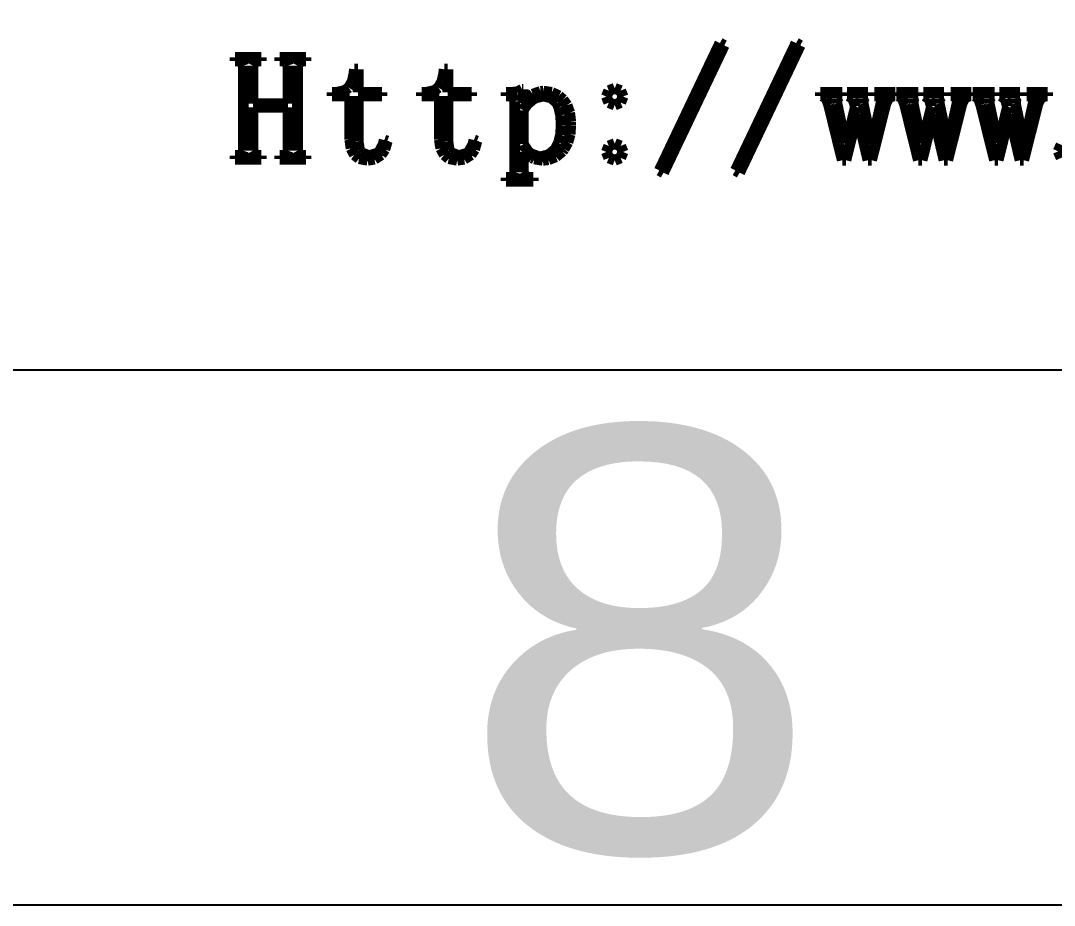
# Model space of a CAD drawing. Extents: x -61 to 349, y -42 to 245.
# Drawn here: x 313.39 to 323.05, y -42.19 to -33.93 of the extents above; entities that cross this region are included whole.
import ezdxf

# ---------------------------------------------------------------- set-up
doc = ezdxf.new("R2010")
doc.units = 0
doc.layers.add('BOARD_GEOMETRY_DIMENSION', color=2, linetype='CONTINUOUS')
doc.layers.add('BOARD_GEOMETRY_SILKSCREEN_TOP', color=1, linetype='CONTINUOUS')

msp = doc.modelspace()

# ---------------------------------------------------------------- linework, layer by layer
at = {"layer": 'BOARD_GEOMETRY_DIMENSION'}
msp.add_lwpolyline([(-61.1124, -42.1894), (-61.1124, 244.810534), (348.887542, 244.810534), (348.887542, -42.1894)], close=True, dxfattribs=at)
at = {"layer": 'BOARD_GEOMETRY_DIMENSION', "const_width": 0.1016}
for points in [[(319.9257, -34.139124), (319.360042, -35.32759)], [(319.398904, -35.349688), (319.965832, -34.160968)], [(319.965832, -34.160968), (319.9257, -34.139124)], [(320.6369, -34.139124), (320.070734, -35.32759)], [(320.109342, -35.349688), (320.675508, -34.160968)], [(320.675508, -34.160968), (320.6369, -34.139124)], [(315.397642, -34.305494), (315.397642, -34.27222)], [(315.397642, -34.27222), (315.641228, -34.27222)], [(315.41974, -34.305494), (315.397642, -34.305494)], [(315.464444, -34.317178), (315.41974, -34.305494)], [(315.474604, -34.350198), (315.464444, -34.317178)], [(315.58103, -34.317178), (315.564266, -34.350198)], [(315.619638, -34.305494), (315.58103, -34.317178)], [(315.641228, -34.305494), (315.619638, -34.305494)], [(315.641228, -34.27222), (315.641228, -34.305494)], [(315.814202, -34.305494), (315.814202, -34.27222)], [(315.814202, -34.27222), (316.058804, -34.27222)], [(315.836046, -34.305494), (315.814202, -34.305494)], [(315.88075, -34.317178), (315.836046, -34.305494)], [(315.892434, -34.350198), (315.88075, -34.317178)], [(315.997336, -34.317178), (315.980826, -34.350198)], [(316.035944, -34.305494), (315.997336, -34.317178)], [(316.058804, -34.305494), (316.035944, -34.305494)], [(316.058804, -34.27222), (316.058804, -34.305494)], [(315.474604, -35.14471), (315.474604, -34.350198)], [(315.564266, -34.350198), (315.564266, -34.70529)], [(315.892434, -34.70529), (315.892434, -34.350198)], [(315.980826, -34.350198), (315.980826, -35.14471)], [(316.507368, -34.427414), (316.512702, -34.383726)], [(316.512702, -34.383726), (316.54623, -34.383726)], [(316.54623, -34.383726), (316.54623, -34.59988)], [(317.345314, -34.427414), (317.350648, -34.383726)], [(317.350648, -34.383726), (317.383922, -34.383726)], [(317.383922, -34.383726), (317.383922, -34.59988)], [(316.45733, -34.55543), (316.492128, -34.497264)], [(316.492128, -34.497264), (316.507368, -34.427414)], [(317.29553, -34.55543), (317.32982, -34.497264)], [(317.32982, -34.497264), (317.345314, -34.427414)], [(316.302644, -34.59988), (316.346332, -34.59988)], [(316.302644, -34.633408), (316.302644, -34.59988)], [(316.346332, -34.59988), (316.421008, -34.582608)], [(316.421008, -34.582608), (316.45733, -34.55543)], [(316.54623, -34.59988), (316.768734, -34.59988)], [(316.768734, -34.59988), (316.768734, -34.633408)], [(317.13932, -34.633408), (317.13932, -34.59988)], [(317.13932, -34.59988), (317.184024, -34.59988)], [(317.184024, -34.59988), (317.2587, -34.582608)], [(317.2587, -34.582608), (317.29553, -34.55543)], [(317.383922, -34.59988), (317.605664, -34.59988)], [(317.605664, -34.59988), (317.605664, -34.633408)], [(317.927228, -34.59988), (317.977266, -34.59988)], [(317.927228, -34.633408), (317.927228, -34.59988)], [(317.977266, -34.59988), (318.032638, -34.595054)], [(318.032638, -34.595054), (318.077342, -34.572194)], [(318.077342, -34.572194), (318.088518, -34.572194)], [(318.088518, -34.572194), (318.088518, -34.70021)], [(318.177164, -34.616898), (318.250062, -34.59099)], [(318.250062, -34.59099), (318.27724, -34.588704)], [(318.27724, -34.588704), (318.355218, -34.59988)], [(318.355218, -34.59988), (318.421766, -34.632392)], [(318.86525, -34.638488), (318.88811, -34.583624)], [(318.88811, -34.583624), (318.943228, -34.56178)], [(318.943228, -34.56178), (318.998346, -34.583624)], [(318.998346, -34.583624), (319.021206, -34.638488)], [(320.86423, -34.633408), (320.86423, -34.59988)], [(320.86423, -34.59988), (321.0687, -34.59988)], [(321.0687, -34.59988), (321.0687, -34.633408)], [(321.113404, -34.633408), (321.113404, -34.59988)], [(321.113404, -34.59988), (321.30873, -34.59988)], [(321.30873, -34.59988), (321.30873, -34.633408)], [(321.368928, -34.59988), (321.563746, -34.59988)], [(321.368928, -34.633408), (321.368928, -34.59988)], [(321.563746, -34.59988), (321.563746, -34.633408)], [(321.574922, -34.633408), (321.574922, -34.59988)], [(321.574922, -34.59988), (321.7799, -34.59988)], [(321.7799, -34.59988), (321.7799, -34.633408)], [(321.824604, -34.633408), (321.824604, -34.59988)], [(321.824604, -34.59988), (322.019422, -34.59988)], [(322.019422, -34.59988), (322.019422, -34.633408)], [(322.07962, -34.633408), (322.07962, -34.59988)], [(322.07962, -34.59988), (322.274438, -34.59988)], [(322.274438, -34.59988), (322.274438, -34.633408)], [(322.285868, -34.633408), (322.285868, -34.59988)], [(322.285868, -34.59988), (322.490846, -34.59988)], [(322.490846, -34.59988), (322.490846, -34.633408)], [(322.535804, -34.633408), (322.535804, -34.59988)], [(322.535804, -34.59988), (322.729352, -34.59988)], [(322.729352, -34.59988), (322.729352, -34.633408)], [(322.79082, -34.633408), (322.79082, -34.59988)], [(322.79082, -34.59988), (322.985638, -34.59988)], [(322.985638, -34.59988), (322.985638, -34.633408)], [(315.564266, -34.70529), (315.892434, -34.70529)], [(316.469014, -34.633408), (316.302644, -34.633408)], [(316.469014, -35.04057), (316.469014, -34.633408)], [(316.54623, -34.633408), (316.54623, -35.054794)], [(316.768734, -34.633408), (316.54623, -34.633408)], [(317.305944, -34.633408), (317.13932, -34.633408)], [(317.305944, -35.04057), (317.305944, -34.633408)], [(317.605664, -34.633408), (317.383922, -34.633408)], [(317.383922, -34.633408), (317.383922, -35.054794)], [(317.960502, -34.633408), (317.927228, -34.633408)], [(317.99911, -34.650172), (317.960502, -34.633408)], [(318.01054, -34.683192), (317.99911, -34.650172)], [(318.01054, -35.344608), (318.01054, -34.683192)], [(318.088518, -34.70021), (318.143128, -34.640774)], [(318.177164, -34.666682), (318.123062, -34.713672)], [(318.143128, -34.640774), (318.177164, -34.616898)], [(318.204342, -34.651188), (318.177164, -34.666682)], [(318.27724, -34.633408), (318.204342, -34.651188)], [(318.350138, -34.650172), (318.27724, -34.633408)], [(318.405002, -34.70021), (318.350138, -34.650172)], [(318.421766, -34.740596), (318.405002, -34.70021)], [(318.421766, -34.632392), (318.460628, -34.666682)], [(318.460628, -34.666682), (318.497712, -34.719006)], [(318.88811, -34.694876), (318.86525, -34.638488)], [(318.943228, -34.71672), (318.88811, -34.694876)], [(318.998346, -34.694876), (318.943228, -34.71672)], [(319.021206, -34.638488), (318.998346, -34.694876)], [(320.88582, -34.633408), (320.86423, -34.633408)], [(320.919348, -34.655506), (320.88582, -34.633408)], [(320.9417, -34.71672), (320.919348, -34.655506)], [(321.04711, -34.633408), (321.018916, -34.655506)], [(321.018916, -34.655506), (321.018916, -34.70529)], [(321.018916, -34.70529), (321.097148, -35.071812)], [(321.0687, -34.633408), (321.04711, -34.633408)], [(321.130422, -34.633408), (321.113404, -34.633408)], [(321.16903, -34.661602), (321.130422, -34.633408)], [(321.192144, -34.733484), (321.16903, -34.661602)], [(321.291712, -34.633408), (321.263518, -34.655506)], [(321.263518, -34.655506), (321.263518, -34.70529)], [(321.263518, -34.70529), (321.34175, -35.077908)], [(321.30873, -34.633408), (321.291712, -34.633408)], [(321.474846, -34.70529), (321.34175, -35.233102)], [(321.34683, -35.077908), (321.43573, -34.678366)], [(321.396868, -34.633408), (321.368928, -34.633408)], [(321.430142, -34.645092), (321.396868, -34.633408)], [(321.43573, -34.678366), (321.430142, -34.645092)], [(321.502024, -34.650172), (321.474846, -34.70529)], [(321.541648, -34.633408), (321.502024, -34.650172)], [(321.563746, -34.633408), (321.541648, -34.633408)], [(321.596766, -34.633408), (321.574922, -34.633408)], [(321.63004, -34.655506), (321.596766, -34.633408)], [(321.652138, -34.71672), (321.63004, -34.655506)], [(321.757802, -34.633408), (321.730116, -34.655506)], [(321.730116, -34.655506), (321.730116, -34.70529)], [(321.730116, -34.70529), (321.808348, -35.071812)], [(321.7799, -34.633408), (321.757802, -34.633408)], [(321.841368, -34.633408), (321.824604, -34.633408)], [(321.88023, -34.661602), (321.841368, -34.633408)], [(321.90182, -34.733484), (321.88023, -34.661602)], [(322.001642, -34.633408), (321.974718, -34.655506)], [(321.974718, -34.655506), (321.974718, -34.70529)], [(321.974718, -34.70529), (322.05295, -35.077908)], [(322.019422, -34.633408), (322.001642, -34.633408)], [(322.186046, -34.70529), (322.05295, -35.233102)], [(322.05803, -35.077908), (322.146422, -34.678366)], [(322.107814, -34.633408), (322.07962, -34.633408)], [(322.141342, -34.645092), (322.107814, -34.633408)], [(322.146422, -34.678366), (322.141342, -34.645092)], [(322.21297, -34.650172), (322.186046, -34.70529)], [(322.252848, -34.633408), (322.21297, -34.650172)], [(322.274438, -34.633408), (322.252848, -34.633408)], [(322.307712, -34.633408), (322.285868, -34.633408)], [(322.34124, -34.655506), (322.307712, -34.633408)], [(322.36283, -34.71672), (322.34124, -34.655506)], [(322.469002, -34.633408), (322.440808, -34.655506)], [(322.440808, -34.655506), (322.440808, -34.70529)], [(322.440808, -34.70529), (322.51904, -35.071812)], [(322.490846, -34.633408), (322.469002, -34.633408)], [(322.552314, -34.633408), (322.535804, -34.633408)], [(322.590922, -34.661602), (322.552314, -34.633408)], [(322.612766, -34.733484), (322.590922, -34.661602)], [(322.712842, -34.633408), (322.685664, -34.655506)], [(322.685664, -34.655506), (322.685664, -34.70529)], [(322.685664, -34.70529), (322.762626, -35.077908)], [(322.729352, -34.633408), (322.712842, -34.633408)], [(322.895722, -34.70529), (322.762626, -35.233102)], [(322.768722, -35.077908), (322.857368, -34.678366)], [(322.818506, -34.633408), (322.79082, -34.633408)], [(322.852034, -34.645092), (322.818506, -34.633408)], [(322.857368, -34.678366), (322.852034, -34.645092)], [(322.923916, -34.650172), (322.895722, -34.70529)], [(322.962524, -34.633408), (322.923916, -34.650172)], [(322.985638, -34.633408), (322.962524, -34.633408)], [(315.892434, -34.738564), (315.564266, -34.738564)], [(315.564266, -34.738564), (315.564266, -35.14471)], [(315.892434, -35.14471), (315.892434, -34.738564)], [(318.123062, -34.713672), (318.088518, -34.766758)], [(318.088518, -34.766758), (318.088518, -35.082988)], [(318.43853, -34.814764), (318.421766, -34.740596)], [(318.497712, -34.719006), (318.521842, -34.788602)], [(318.521842, -34.788602), (318.532002, -34.874962)], [(321.0687, -35.233102), (320.9417, -34.71672)], [(321.2084, -34.805366), (321.102228, -35.233102)], [(321.108832, -35.071812), (321.192144, -34.733484)], [(321.30873, -35.233102), (321.2084, -34.805366)], [(321.7799, -35.233102), (321.652138, -34.71672)], [(321.91833, -34.805366), (321.813428, -35.233102)], [(321.818508, -35.071812), (321.90182, -34.733484)], [(322.019422, -35.233102), (321.91833, -34.805366)], [(322.490846, -35.233102), (322.36283, -34.71672)], [(322.62953, -34.805366), (322.52412, -35.233102)], [(322.5292, -35.071812), (322.612766, -34.733484)], [(322.729352, -35.233102), (322.62953, -34.805366)], [(318.44361, -34.905188), (318.43853, -34.814764)], [(318.532002, -34.874962), (318.532002, -34.905188)], [(318.418718, -35.070796), (318.437514, -34.995866)], [(318.437514, -34.995866), (318.44361, -34.905188)], [(318.525906, -34.991294), (318.505332, -35.066478)], [(318.532002, -34.905188), (318.525906, -34.991294)], [(316.481206, -35.123882), (316.469014, -35.04057)], [(316.54623, -35.054794), (316.559438, -35.139376)], [(316.746128, -35.14979), (316.781434, -35.084258)], [(316.781434, -35.084258), (316.790832, -35.04438)], [(316.790832, -35.04438), (316.818518, -35.054794)], [(316.818518, -35.054794), (316.795404, -35.13328)], [(317.318644, -35.123882), (317.305944, -35.04057)], [(317.383922, -35.054794), (317.397638, -35.139376)], [(317.58382, -35.14979), (317.619126, -35.084258)], [(317.619126, -35.084258), (317.628524, -35.04438)], [(317.628524, -35.04438), (317.655702, -35.054794)], [(317.655702, -35.054794), (317.633604, -35.13328)], [(318.088518, -35.082988), (318.13373, -35.150806)], [(318.388746, -35.127692), (318.418718, -35.070796)], [(318.505332, -35.066478), (318.471042, -35.128962)], [(318.88811, -35.100006), (318.943228, -35.077908)], [(318.943228, -35.077908), (318.998346, -35.100006)], [(321.097148, -35.071812), (321.108832, -35.071812)], [(321.34175, -35.077908), (321.34683, -35.077908)], [(321.808348, -35.071812), (321.818508, -35.071812)], [(322.05295, -35.077908), (322.05803, -35.077908)], [(322.51904, -35.071812), (322.5292, -35.071812)], [(322.762626, -35.077908), (322.768722, -35.077908)], [(323.112638, -35.088322), (323.085206, -35.14979)], [(315.397642, -35.222688), (315.397642, -35.189414)], [(315.397642, -35.189414), (315.42482, -35.189414)], [(315.42482, -35.189414), (315.464444, -35.177984)], [(315.464444, -35.177984), (315.474604, -35.14471)], [(315.564266, -35.14471), (315.58103, -35.177984)], [(315.58103, -35.177984), (315.614304, -35.189414)], [(315.614304, -35.189414), (315.641228, -35.189414)], [(315.641228, -35.189414), (315.641228, -35.222688)], [(315.814202, -35.222688), (315.814202, -35.189414)], [(315.814202, -35.189414), (315.842142, -35.189414)], [(315.842142, -35.189414), (315.88075, -35.177984)], [(315.88075, -35.177984), (315.892434, -35.14471)], [(315.980826, -35.14471), (315.997336, -35.177984)], [(315.997336, -35.177984), (316.03061, -35.189414)], [(316.03061, -35.189414), (316.058804, -35.189414)], [(316.058804, -35.189414), (316.058804, -35.222688)], [(316.512702, -35.183064), (316.481206, -35.123882)], [(316.555628, -35.217608), (316.512702, -35.183064)], [(316.559438, -35.139376), (316.573916, -35.16122)], [(316.573916, -35.16122), (316.641734, -35.188398)], [(316.641734, -35.188398), (316.657228, -35.189414)], [(316.657228, -35.189414), (316.72911, -35.166554)], [(316.762638, -35.183064), (316.6999, -35.222688)], [(316.72911, -35.166554), (316.746128, -35.14979)], [(316.795404, -35.13328), (316.762638, -35.183064)], [(317.350648, -35.183064), (317.318644, -35.123882)], [(317.39332, -35.217608), (317.350648, -35.183064)], [(317.397638, -35.139376), (317.412116, -35.16122)], [(317.412116, -35.16122), (317.479934, -35.188398)], [(317.479934, -35.188398), (317.495428, -35.189414)], [(317.495428, -35.189414), (317.566802, -35.166554)], [(317.60033, -35.183064), (317.53683, -35.222688)], [(317.566802, -35.166554), (317.58382, -35.14979)], [(317.633604, -35.13328), (317.60033, -35.183064)], [(318.088518, -35.155886), (318.088518, -35.344608)], [(318.105536, -35.17138), (318.088518, -35.155886)], [(318.17183, -35.211258), (318.105536, -35.17138)], [(318.13373, -35.150806), (318.1604, -35.172904)], [(318.1604, -35.172904), (318.231266, -35.198812)], [(318.255142, -35.199828), (318.325246, -35.183064)], [(318.325246, -35.183064), (318.385444, -35.132264)], [(318.385444, -35.132264), (318.388746, -35.127692)], [(318.45504, -35.14979), (318.393826, -35.20059)], [(318.471042, -35.128962), (318.45504, -35.14979)], [(318.86525, -35.155886), (318.88811, -35.100006)], [(318.88811, -35.211258), (318.86525, -35.155886)], [(318.998346, -35.100006), (319.021206, -35.155886)], [(319.021206, -35.155886), (318.998346, -35.211258)], [(323.085206, -35.14979), (323.112638, -35.211258)], [(315.641228, -35.222688), (315.397642, -35.222688)], [(316.058804, -35.222688), (315.814202, -35.222688)], [(316.635638, -35.233102), (316.555628, -35.217608)], [(316.6999, -35.222688), (316.635638, -35.233102)], [(317.472314, -35.233102), (317.39332, -35.217608)], [(317.53683, -35.222688), (317.472314, -35.233102)], [(318.191642, -35.220656), (318.17183, -35.211258)], [(318.271906, -35.233102), (318.191642, -35.220656)], [(318.231266, -35.198812), (318.255142, -35.199828)], [(318.32423, -35.227768), (318.271906, -35.233102)], [(318.393826, -35.20059), (318.32423, -35.227768)], [(318.943228, -35.233102), (318.88811, -35.211258)], [(318.998346, -35.211258), (318.943228, -35.233102)], [(321.102228, -35.233102), (321.0687, -35.233102)], [(321.34175, -35.233102), (321.30873, -35.233102)], [(321.813428, -35.233102), (321.7799, -35.233102)], [(322.05295, -35.233102), (322.019422, -35.233102)], [(322.52412, -35.233102), (322.490846, -35.233102)], [(322.762626, -35.233102), (322.729352, -35.233102)], [(317.960502, -35.394392), (317.99911, -35.382962)], [(317.99911, -35.382962), (318.01054, -35.344608)], [(318.088518, -35.344608), (318.105536, -35.382962)], [(318.105536, -35.382962), (318.144144, -35.394392)], [(319.360042, -35.32759), (319.398904, -35.349688)], [(320.070734, -35.32759), (320.109342, -35.349688)], [(317.927228, -35.394392), (317.960502, -35.394392)], [(317.927228, -35.427666), (317.927228, -35.394392)], [(318.182244, -35.427666), (317.927228, -35.427666)], [(318.144144, -35.394392), (318.182244, -35.394392)], [(318.182244, -35.394392), (318.182244, -35.427666)]]:
    msp.add_lwpolyline(points, dxfattribs=at)
at = {"layer": 'BOARD_GEOMETRY_DIMENSION'}
msp.add_lwpolyline([(-56.11241, -37.189156), (343.887552, -37.189156)], dxfattribs=at)
at = {"layer": 'BOARD_GEOMETRY_SILKSCREEN_TOP'}
msp.add_lwpolyline([(-61.1124, -42.1894), (-61.1124, 244.810534), (348.887542, 244.810534), (348.887542, -42.1894)], close=True, dxfattribs=at)
at = {"layer": 'BOARD_GEOMETRY_SILKSCREEN_TOP', "const_width": 0.1016}
for points in [[(319.9257, -34.139124), (319.360042, -35.32759)], [(319.398904, -35.349688), (319.965832, -34.160968)], [(319.965832, -34.160968), (319.9257, -34.139124)], [(320.6369, -34.139124), (320.070734, -35.32759)], [(320.109342, -35.349688), (320.675508, -34.160968)], [(320.675508, -34.160968), (320.6369, -34.139124)], [(315.397642, -34.27222), (315.641228, -34.27222)], [(315.397642, -34.305494), (315.397642, -34.27222)], [(315.41974, -34.305494), (315.397642, -34.305494)], [(315.464444, -34.317178), (315.41974, -34.305494)], [(315.474604, -34.350198), (315.464444, -34.317178)], [(315.58103, -34.317178), (315.564266, -34.350198)], [(315.619638, -34.305494), (315.58103, -34.317178)], [(315.641228, -34.305494), (315.619638, -34.305494)], [(315.641228, -34.27222), (315.641228, -34.305494)], [(315.814202, -34.27222), (316.058804, -34.27222)], [(315.814202, -34.305494), (315.814202, -34.27222)], [(315.836046, -34.305494), (315.814202, -34.305494)], [(315.88075, -34.317178), (315.836046, -34.305494)], [(315.892434, -34.350198), (315.88075, -34.317178)], [(315.997336, -34.317178), (315.980826, -34.350198)], [(316.035944, -34.305494), (315.997336, -34.317178)], [(316.058804, -34.305494), (316.035944, -34.305494)], [(316.058804, -34.27222), (316.058804, -34.305494)], [(315.474604, -35.14471), (315.474604, -34.350198)], [(315.564266, -34.350198), (315.564266, -34.70529)], [(315.892434, -34.70529), (315.892434, -34.350198)], [(315.980826, -34.350198), (315.980826, -35.14471)], [(316.507368, -34.427414), (316.512702, -34.383726)], [(316.512702, -34.383726), (316.54623, -34.383726)], [(316.54623, -34.383726), (316.54623, -34.59988)], [(317.345314, -34.427414), (317.350648, -34.383726)], [(317.350648, -34.383726), (317.383922, -34.383726)], [(317.383922, -34.383726), (317.383922, -34.59988)], [(316.45733, -34.55543), (316.492128, -34.497264)], [(316.492128, -34.497264), (316.507368, -34.427414)], [(317.29553, -34.55543), (317.32982, -34.497264)], [(317.32982, -34.497264), (317.345314, -34.427414)], [(316.302644, -34.633408), (316.302644, -34.59988)], [(316.302644, -34.59988), (316.346332, -34.59988)], [(316.346332, -34.59988), (316.421008, -34.582608)], [(316.421008, -34.582608), (316.45733, -34.55543)], [(316.54623, -34.59988), (316.768734, -34.59988)], [(316.768734, -34.59988), (316.768734, -34.633408)], [(317.13932, -34.59988), (317.184024, -34.59988)], [(317.13932, -34.633408), (317.13932, -34.59988)], [(317.184024, -34.59988), (317.2587, -34.582608)], [(317.2587, -34.582608), (317.29553, -34.55543)], [(317.383922, -34.59988), (317.605664, -34.59988)], [(317.605664, -34.59988), (317.605664, -34.633408)], [(317.927228, -34.633408), (317.927228, -34.59988)], [(317.927228, -34.59988), (317.977266, -34.59988)], [(317.977266, -34.59988), (318.032638, -34.595054)], [(318.032638, -34.595054), (318.077342, -34.572194)], [(318.077342, -34.572194), (318.088518, -34.572194)], [(318.088518, -34.572194), (318.088518, -34.70021)], [(318.177164, -34.616898), (318.250062, -34.59099)], [(318.250062, -34.59099), (318.27724, -34.588704)], [(318.27724, -34.588704), (318.355218, -34.59988)], [(318.355218, -34.59988), (318.421766, -34.632392)], [(318.86525, -34.638488), (318.88811, -34.583624)], [(318.88811, -34.583624), (318.943228, -34.56178)], [(318.943228, -34.56178), (318.998346, -34.583624)], [(318.998346, -34.583624), (319.021206, -34.638488)], [(320.86423, -34.59988), (321.0687, -34.59988)], [(320.86423, -34.633408), (320.86423, -34.59988)], [(321.0687, -34.59988), (321.0687, -34.633408)], [(321.113404, -34.59988), (321.30873, -34.59988)], [(321.113404, -34.633408), (321.113404, -34.59988)], [(321.30873, -34.59988), (321.30873, -34.633408)], [(321.368928, -34.633408), (321.368928, -34.59988)], [(321.368928, -34.59988), (321.563746, -34.59988)], [(321.563746, -34.59988), (321.563746, -34.633408)], [(321.574922, -34.59988), (321.7799, -34.59988)], [(321.574922, -34.633408), (321.574922, -34.59988)], [(321.7799, -34.59988), (321.7799, -34.633408)], [(321.824604, -34.59988), (322.019422, -34.59988)], [(321.824604, -34.633408), (321.824604, -34.59988)], [(322.019422, -34.59988), (322.019422, -34.633408)], [(322.07962, -34.59988), (322.274438, -34.59988)], [(322.07962, -34.633408), (322.07962, -34.59988)], [(322.274438, -34.59988), (322.274438, -34.633408)], [(322.285868, -34.59988), (322.490846, -34.59988)], [(322.285868, -34.633408), (322.285868, -34.59988)], [(322.490846, -34.59988), (322.490846, -34.633408)], [(322.535804, -34.59988), (322.729352, -34.59988)], [(322.535804, -34.633408), (322.535804, -34.59988)], [(322.729352, -34.59988), (322.729352, -34.633408)], [(322.79082, -34.59988), (322.985638, -34.59988)], [(322.79082, -34.633408), (322.79082, -34.59988)], [(322.985638, -34.59988), (322.985638, -34.633408)], [(315.564266, -34.70529), (315.892434, -34.70529)], [(316.469014, -34.633408), (316.302644, -34.633408)], [(316.469014, -35.04057), (316.469014, -34.633408)], [(316.768734, -34.633408), (316.54623, -34.633408)], [(316.54623, -34.633408), (316.54623, -35.054794)], [(317.305944, -34.633408), (317.13932, -34.633408)], [(317.305944, -35.04057), (317.305944, -34.633408)], [(317.383922, -34.633408), (317.383922, -35.054794)], [(317.605664, -34.633408), (317.383922, -34.633408)], [(317.960502, -34.633408), (317.927228, -34.633408)], [(317.99911, -34.650172), (317.960502, -34.633408)], [(318.01054, -34.683192), (317.99911, -34.650172)], [(318.01054, -35.344608), (318.01054, -34.683192)], [(318.088518, -34.70021), (318.143128, -34.640774)], [(318.177164, -34.666682), (318.123062, -34.713672)], [(318.143128, -34.640774), (318.177164, -34.616898)], [(318.204342, -34.651188), (318.177164, -34.666682)], [(318.27724, -34.633408), (318.204342, -34.651188)], [(318.350138, -34.650172), (318.27724, -34.633408)], [(318.405002, -34.70021), (318.350138, -34.650172)], [(318.421766, -34.740596), (318.405002, -34.70021)], [(318.421766, -34.632392), (318.460628, -34.666682)], [(318.460628, -34.666682), (318.497712, -34.719006)], [(318.88811, -34.694876), (318.86525, -34.638488)], [(318.943228, -34.71672), (318.88811, -34.694876)], [(318.998346, -34.694876), (318.943228, -34.71672)], [(319.021206, -34.638488), (318.998346, -34.694876)], [(320.88582, -34.633408), (320.86423, -34.633408)], [(320.919348, -34.655506), (320.88582, -34.633408)], [(320.9417, -34.71672), (320.919348, -34.655506)], [(321.04711, -34.633408), (321.018916, -34.655506)], [(321.018916, -34.655506), (321.018916, -34.70529)], [(321.018916, -34.70529), (321.097148, -35.071812)], [(321.0687, -34.633408), (321.04711, -34.633408)], [(321.130422, -34.633408), (321.113404, -34.633408)], [(321.16903, -34.661602), (321.130422, -34.633408)], [(321.192144, -34.733484), (321.16903, -34.661602)], [(321.291712, -34.633408), (321.263518, -34.655506)], [(321.263518, -34.655506), (321.263518, -34.70529)], [(321.263518, -34.70529), (321.34175, -35.077908)], [(321.30873, -34.633408), (321.291712, -34.633408)], [(321.474846, -34.70529), (321.34175, -35.233102)], [(321.34683, -35.077908), (321.43573, -34.678366)], [(321.396868, -34.633408), (321.368928, -34.633408)], [(321.430142, -34.645092), (321.396868, -34.633408)], [(321.43573, -34.678366), (321.430142, -34.645092)], [(321.502024, -34.650172), (321.474846, -34.70529)], [(321.541648, -34.633408), (321.502024, -34.650172)], [(321.563746, -34.633408), (321.541648, -34.633408)], [(321.596766, -34.633408), (321.574922, -34.633408)], [(321.63004, -34.655506), (321.596766, -34.633408)], [(321.652138, -34.71672), (321.63004, -34.655506)], [(321.757802, -34.633408), (321.730116, -34.655506)], [(321.730116, -34.655506), (321.730116, -34.70529)], [(321.730116, -34.70529), (321.808348, -35.071812)], [(321.7799, -34.633408), (321.757802, -34.633408)], [(321.841368, -34.633408), (321.824604, -34.633408)], [(321.88023, -34.661602), (321.841368, -34.633408)], [(321.90182, -34.733484), (321.88023, -34.661602)], [(322.001642, -34.633408), (321.974718, -34.655506)], [(321.974718, -34.655506), (321.974718, -34.70529)], [(321.974718, -34.70529), (322.05295, -35.077908)], [(322.019422, -34.633408), (322.001642, -34.633408)], [(322.186046, -34.70529), (322.05295, -35.233102)], [(322.05803, -35.077908), (322.146422, -34.678366)], [(322.107814, -34.633408), (322.07962, -34.633408)], [(322.141342, -34.645092), (322.107814, -34.633408)], [(322.146422, -34.678366), (322.141342, -34.645092)], [(322.21297, -34.650172), (322.186046, -34.70529)], [(322.252848, -34.633408), (322.21297, -34.650172)], [(322.274438, -34.633408), (322.252848, -34.633408)], [(322.307712, -34.633408), (322.285868, -34.633408)], [(322.34124, -34.655506), (322.307712, -34.633408)], [(322.36283, -34.71672), (322.34124, -34.655506)], [(322.469002, -34.633408), (322.440808, -34.655506)], [(322.440808, -34.655506), (322.440808, -34.70529)], [(322.440808, -34.70529), (322.51904, -35.071812)], [(322.490846, -34.633408), (322.469002, -34.633408)], [(322.552314, -34.633408), (322.535804, -34.633408)], [(322.590922, -34.661602), (322.552314, -34.633408)], [(322.612766, -34.733484), (322.590922, -34.661602)], [(322.712842, -34.633408), (322.685664, -34.655506)], [(322.685664, -34.655506), (322.685664, -34.70529)], [(322.685664, -34.70529), (322.762626, -35.077908)], [(322.729352, -34.633408), (322.712842, -34.633408)], [(322.895722, -34.70529), (322.762626, -35.233102)], [(322.768722, -35.077908), (322.857368, -34.678366)], [(322.818506, -34.633408), (322.79082, -34.633408)], [(322.852034, -34.645092), (322.818506, -34.633408)], [(322.857368, -34.678366), (322.852034, -34.645092)], [(322.923916, -34.650172), (322.895722, -34.70529)], [(322.962524, -34.633408), (322.923916, -34.650172)], [(322.985638, -34.633408), (322.962524, -34.633408)], [(315.564266, -34.738564), (315.564266, -35.14471)], [(315.892434, -34.738564), (315.564266, -34.738564)], [(315.892434, -35.14471), (315.892434, -34.738564)], [(318.123062, -34.713672), (318.088518, -34.766758)], [(318.088518, -34.766758), (318.088518, -35.082988)], [(318.43853, -34.814764), (318.421766, -34.740596)], [(318.497712, -34.719006), (318.521842, -34.788602)], [(318.521842, -34.788602), (318.532002, -34.874962)], [(321.0687, -35.233102), (320.9417, -34.71672)], [(321.2084, -34.805366), (321.102228, -35.233102)], [(321.108832, -35.071812), (321.192144, -34.733484)], [(321.30873, -35.233102), (321.2084, -34.805366)], [(321.7799, -35.233102), (321.652138, -34.71672)], [(321.91833, -34.805366), (321.813428, -35.233102)], [(321.818508, -35.071812), (321.90182, -34.733484)], [(322.019422, -35.233102), (321.91833, -34.805366)], [(322.490846, -35.233102), (322.36283, -34.71672)], [(322.62953, -34.805366), (322.52412, -35.233102)], [(322.5292, -35.071812), (322.612766, -34.733484)], [(322.729352, -35.233102), (322.62953, -34.805366)], [(318.44361, -34.905188), (318.43853, -34.814764)], [(318.532002, -34.874962), (318.532002, -34.905188)], [(318.418718, -35.070796), (318.437514, -34.995866)], [(318.437514, -34.995866), (318.44361, -34.905188)], [(318.525906, -34.991294), (318.505332, -35.066478)], [(318.532002, -34.905188), (318.525906, -34.991294)], [(316.481206, -35.123882), (316.469014, -35.04057)], [(316.54623, -35.054794), (316.559438, -35.139376)], [(316.746128, -35.14979), (316.781434, -35.084258)], [(316.781434, -35.084258), (316.790832, -35.04438)], [(316.790832, -35.04438), (316.818518, -35.054794)], [(316.818518, -35.054794), (316.795404, -35.13328)], [(317.318644, -35.123882), (317.305944, -35.04057)], [(317.383922, -35.054794), (317.397638, -35.139376)], [(317.58382, -35.14979), (317.619126, -35.084258)], [(317.619126, -35.084258), (317.628524, -35.04438)], [(317.628524, -35.04438), (317.655702, -35.054794)], [(317.655702, -35.054794), (317.633604, -35.13328)], [(318.088518, -35.082988), (318.13373, -35.150806)], [(318.388746, -35.127692), (318.418718, -35.070796)], [(318.505332, -35.066478), (318.471042, -35.128962)], [(318.88811, -35.100006), (318.943228, -35.077908)], [(318.943228, -35.077908), (318.998346, -35.100006)], [(321.097148, -35.071812), (321.108832, -35.071812)], [(321.34175, -35.077908), (321.34683, -35.077908)], [(321.808348, -35.071812), (321.818508, -35.071812)], [(322.05295, -35.077908), (322.05803, -35.077908)], [(322.51904, -35.071812), (322.5292, -35.071812)], [(322.762626, -35.077908), (322.768722, -35.077908)], [(323.112638, -35.088322), (323.085206, -35.14979)], [(315.397642, -35.189414), (315.42482, -35.189414)], [(315.397642, -35.222688), (315.397642, -35.189414)], [(315.42482, -35.189414), (315.464444, -35.177984)], [(315.464444, -35.177984), (315.474604, -35.14471)], [(315.564266, -35.14471), (315.58103, -35.177984)], [(315.58103, -35.177984), (315.614304, -35.189414)], [(315.614304, -35.189414), (315.641228, -35.189414)], [(315.641228, -35.189414), (315.641228, -35.222688)], [(315.814202, -35.189414), (315.842142, -35.189414)], [(315.814202, -35.222688), (315.814202, -35.189414)], [(315.842142, -35.189414), (315.88075, -35.177984)], [(315.88075, -35.177984), (315.892434, -35.14471)], [(315.980826, -35.14471), (315.997336, -35.177984)], [(315.997336, -35.177984), (316.03061, -35.189414)], [(316.03061, -35.189414), (316.058804, -35.189414)], [(316.058804, -35.189414), (316.058804, -35.222688)], [(316.512702, -35.183064), (316.481206, -35.123882)], [(316.555628, -35.217608), (316.512702, -35.183064)], [(316.559438, -35.139376), (316.573916, -35.16122)], [(316.573916, -35.16122), (316.641734, -35.188398)], [(316.641734, -35.188398), (316.657228, -35.189414)], [(316.657228, -35.189414), (316.72911, -35.166554)], [(316.762638, -35.183064), (316.6999, -35.222688)], [(316.72911, -35.166554), (316.746128, -35.14979)], [(316.795404, -35.13328), (316.762638, -35.183064)], [(317.350648, -35.183064), (317.318644, -35.123882)], [(317.39332, -35.217608), (317.350648, -35.183064)], [(317.397638, -35.139376), (317.412116, -35.16122)], [(317.412116, -35.16122), (317.479934, -35.188398)], [(317.479934, -35.188398), (317.495428, -35.189414)], [(317.495428, -35.189414), (317.566802, -35.166554)], [(317.60033, -35.183064), (317.53683, -35.222688)], [(317.566802, -35.166554), (317.58382, -35.14979)], [(317.633604, -35.13328), (317.60033, -35.183064)], [(318.105536, -35.17138), (318.088518, -35.155886)], [(318.088518, -35.155886), (318.088518, -35.344608)], [(318.17183, -35.211258), (318.105536, -35.17138)], [(318.13373, -35.150806), (318.1604, -35.172904)], [(318.1604, -35.172904), (318.231266, -35.198812)], [(318.255142, -35.199828), (318.325246, -35.183064)], [(318.325246, -35.183064), (318.385444, -35.132264)], [(318.385444, -35.132264), (318.388746, -35.127692)], [(318.45504, -35.14979), (318.393826, -35.20059)], [(318.471042, -35.128962), (318.45504, -35.14979)], [(318.86525, -35.155886), (318.88811, -35.100006)], [(318.88811, -35.211258), (318.86525, -35.155886)], [(318.998346, -35.100006), (319.021206, -35.155886)], [(319.021206, -35.155886), (318.998346, -35.211258)], [(323.085206, -35.14979), (323.112638, -35.211258)], [(315.641228, -35.222688), (315.397642, -35.222688)], [(316.058804, -35.222688), (315.814202, -35.222688)], [(316.635638, -35.233102), (316.555628, -35.217608)], [(316.6999, -35.222688), (316.635638, -35.233102)], [(317.472314, -35.233102), (317.39332, -35.217608)], [(317.53683, -35.222688), (317.472314, -35.233102)], [(318.191642, -35.220656), (318.17183, -35.211258)], [(318.271906, -35.233102), (318.191642, -35.220656)], [(318.231266, -35.198812), (318.255142, -35.199828)], [(318.32423, -35.227768), (318.271906, -35.233102)], [(318.393826, -35.20059), (318.32423, -35.227768)], [(318.943228, -35.233102), (318.88811, -35.211258)], [(318.998346, -35.211258), (318.943228, -35.233102)], [(321.102228, -35.233102), (321.0687, -35.233102)], [(321.34175, -35.233102), (321.30873, -35.233102)], [(321.813428, -35.233102), (321.7799, -35.233102)], [(322.05295, -35.233102), (322.019422, -35.233102)], [(322.52412, -35.233102), (322.490846, -35.233102)], [(322.762626, -35.233102), (322.729352, -35.233102)], [(317.960502, -35.394392), (317.99911, -35.382962)], [(317.99911, -35.382962), (318.01054, -35.344608)], [(318.088518, -35.344608), (318.105536, -35.382962)], [(318.105536, -35.382962), (318.144144, -35.394392)], [(319.360042, -35.32759), (319.398904, -35.349688)], [(320.070734, -35.32759), (320.109342, -35.349688)], [(317.927228, -35.427666), (317.927228, -35.394392)], [(317.927228, -35.394392), (317.960502, -35.394392)], [(318.182244, -35.427666), (317.927228, -35.427666)], [(318.144144, -35.394392), (318.182244, -35.394392)], [(318.182244, -35.394392), (318.182244, -35.427666)]]:
    msp.add_lwpolyline(points, dxfattribs=at)
at = {"layer": 'BOARD_GEOMETRY_SILKSCREEN_TOP'}
msp.add_lwpolyline([(-56.11241, -37.189156), (343.887552, -37.189156)], dxfattribs=at)

# ---------------------------------------------------------------- texts
at = {"layer": 'BOARD_GEOMETRY_DIMENSION', "width": 1.147436}
msp.add_text('8', height=3.9624, dxfattribs=at).set_placement((317.487554, -41.689274))
at = {"layer": 'BOARD_GEOMETRY_SILKSCREEN_TOP', "width": 1.147436}
msp.add_text('8', height=3.9624, dxfattribs=at).set_placement((317.487554, -41.689274))

doc.saveas('drawing.dxf')
